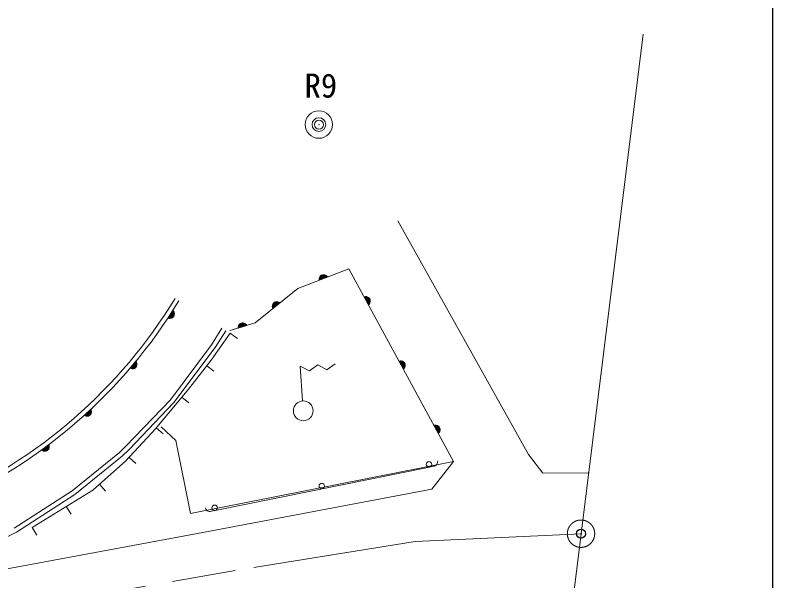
# Model space of a CAD drawing. Units: millimetres, scale not verified. Extents: x 40000 to 680000, y 20000 to 380000.
# Drawn here: x 537448 to 579000, y 287416 to 318418 of the extents above; entities that cross this region are included whole.
import ezdxf
from ezdxf.enums import TextEntityAlignment as Align

# ---------------------------------------------------------------- set-up
doc = ezdxf.new("R2010")
doc.units = ezdxf.units.MM
doc.header["$LTSCALE"] = 1000
doc.header["$PDMODE"] = 32
doc.header["$PDSIZE"] = 500
doc.linetypes.add('CHAIN', pattern=[18.5, 12, -1.5, 3.5, -1.5])
for name, color, linetype, lineweight in [('M-BGD', 7, 'Continuous', 13), ('M-BMK', 2, 'CHAIN', 13), ('M-BMK-OTRS', 5, 'Continuous', 13), ('M-BMK-SRVR', 3, 'Continuous', 13), ('M-STR-STRC', 7, 'Continuous', 13), ('M-TTL-BAND', 7, 'Continuous', 25)]:
    doc.layers.add(name, color=color, linetype=linetype, lineweight=lineweight)
doc.layers.add('M-OTRS', color=6, linetype='Continuous')
doc.styles.add('ＭＳ ゴシック', font='')
doc.styles.get('ＭＳ ゴシック').set_extended_font_data('MS Gothic')

msp = doc.modelspace()

# ---------------------------------------------------------------- linework, layer by layer
at = {"layer": 'M-BGD'}
for p, q in [((565599, 294340), (558429, 307155)), ((552944, 303441), (555753, 304521)), ((554435, 304175), (554155, 304067)), ((554187, 304123), (554236, 304163)), ((554191, 304113), (554377, 304185)), ((554236, 304163), (554311, 304191)), ((554311, 304191), (554374, 304194)), ((554374, 304194), (554431, 304184)), ((554431, 304184), (554496, 304156)), ((555753, 304521), (561496, 293962)), ((554113, 303955), (554123, 304012)), ((554115, 303891), (554113, 303955)), ((554582, 304071), (554115, 303891)), ((554512, 304140), (554120, 303990)), ((554122, 303958), (554533, 304116)), ((554553, 304092), (554123, 303927)), ((554123, 304012), (554151, 304077)), ((554138, 304028), (554474, 304158)), ((554151, 304077), (554187, 304123)), ((554496, 304156), (554542, 304120)), ((554542, 304120), (554582, 304071)), ((550605, 301550), (552944, 303441)), ((556591, 302981), (556653, 302992)), ((556830, 302542), (556591, 302981)), ((556847, 302574), (556627, 302978)), ((556653, 302992), (556712, 302990)), ((556658, 302983), (556868, 302597)), ((556890, 302620), (556689, 302989)), ((556712, 302990), (556779, 302970)), ((556730, 302977), (556902, 302661)), ((556914, 302701), (556771, 302965)), ((556779, 302970), (556830, 302940)), ((556821, 302935), (556916, 302759)), ((556830, 302940), (556876, 302897)), ((551550, 302455), (551557, 302526)), ((551881, 302697), (551554, 302433)), ((551557, 302526), (551577, 302580)), ((551559, 302476), (551839, 302702)), ((551797, 302706), (551563, 302518)), ((551566, 302404), (551908, 302680)), ((551934, 302663), (551577, 302374)), ((551577, 302580), (551611, 302634)), ((551969, 302653), (551580, 302338)), ((551583, 302573), (551739, 302698)), ((551611, 302634), (551673, 302684)), ((551673, 302684), (551733, 302706)), ((551733, 302706), (551790, 302714)), ((551790, 302714), (551861, 302707)), ((551861, 302707), (551916, 302687)), ((551916, 302687), (551969, 302653)), ((556873, 302588), (556830, 302542)), ((556903, 302638), (556873, 302588)), ((556876, 302897), (556914, 302827)), ((556923, 302706), (556903, 302638)), ((556914, 302827), (556925, 302764)), ((556925, 302764), (556923, 302706)), ((545827, 301818), (546100, 302236)), ((545863, 301818), (546114, 302203)), ((546134, 302178), (545893, 301810)), ((545924, 301802), (546153, 302154)), ((546162, 302112), (545965, 301811)), ((546100, 302236), (546139, 302187)), ((546139, 302187), (546165, 302134)), ((546165, 302134), (546179, 302065)), ((551558, 302397), (551550, 302455)), ((551580, 302338), (551558, 302397)), ((545888, 301801), (545827, 301818)), ((545946, 301799), (545888, 301801)), ((546015, 301814), (545946, 301799)), ((546007, 301819), (546171, 302071)), ((546068, 301839), (546015, 301814)), ((546169, 302012), (546059, 301845)), ((546117, 301879), (546068, 301839)), ((546161, 301946), (546117, 301879)), ((546177, 302007), (546161, 301946)), ((546179, 302065), (546177, 302007)), ((548209, 300345), (548790, 301260)), ((549220, 301128), (550605, 301550)), ((550152, 301412), (549673, 301266)), ((549673, 301266), (549675, 301330)), ((549675, 301330), (549689, 301386)), ((550124, 301435), (549684, 301301)), ((550087, 301486), (549685, 301364)), ((549685, 301332), (550105, 301461)), ((549689, 301386), (549722, 301449)), ((549705, 301402), (550050, 301506)), ((549722, 301449), (549761, 301492)), ((550012, 301526), (549725, 301439)), ((549761, 301492), (549813, 301528)), ((549764, 301482), (549956, 301540)), ((549813, 301528), (549890, 301552)), ((549890, 301552), (549953, 301550)), ((549953, 301550), (550009, 301536)), ((550009, 301536), (550072, 301503)), ((550072, 301503), (550115, 301464)), ((550115, 301464), (550152, 301412)), ((549236, 300989), (548191, 299513)), ((548420, 300211), (549001, 301126)), ((549236, 300989), (549644, 300700)), ((545963, 297344), (548209, 300345)), ((546154, 297182), (548420, 300211)), ((543747, 299067), (544069, 299450)), ((543783, 299063), (544079, 299415)), ((544096, 299388), (543812, 299052)), ((543842, 299040), (544112, 299361)), ((544116, 299319), (543884, 299044)), ((543926, 299047), (544120, 299277)), ((544110, 299219), (543982, 299066)), ((544069, 299450), (544102, 299396)), ((544118, 299213), (544095, 299154)), ((544102, 299396), (544121, 299341)), ((544127, 299270), (544118, 299213)), ((544121, 299341), (544127, 299270)), ((548191, 299513), (546958, 297929)), ((547953, 299207), (548347, 298900)), ((553084, 299188), (553583, 298920)), ((553210, 297272), (553084, 299188)), ((553583, 298920), (554042, 299251)), ((554042, 299251), (554541, 298983)), ((554541, 298983), (555000, 299314)), ((558505, 299461), (558567, 299472)), ((558744, 299022), (558505, 299461)), ((558761, 299054), (558541, 299458)), ((558567, 299472), (558626, 299470)), ((558572, 299464), (558782, 299077)), ((558804, 299100), (558603, 299469)), ((558626, 299470), (558693, 299450)), ((558644, 299457), (558816, 299141)), ((558828, 299182), (558685, 299445)), ((558693, 299450), (558744, 299420)), ((558735, 299415), (558831, 299240)), ((558744, 299420), (558790, 299377)), ((558790, 299377), (558828, 299307)), ((558837, 299186), (558817, 299118)), ((558828, 299307), (558839, 299245)), ((558839, 299245), (558837, 299186)), ((543806, 299044), (543747, 299067)), ((543864, 299035), (543806, 299044)), ((543934, 299041), (543864, 299035)), ((543989, 299060), (543934, 299041)), ((544043, 299093), (543989, 299060)), ((544095, 299154), (544043, 299093)), ((558787, 299068), (558744, 299022)), ((558817, 299118), (558787, 299068)), ((546958, 297929), (545143, 295752)), ((543522, 294788), (545963, 297344)), ((543698, 294609), (546154, 297182)), ((546589, 297487), (546973, 297166)), ((541230, 296484), (541598, 296822)), ((541265, 296475), (541604, 296786)), ((541617, 296758), (541293, 296460)), ((541321, 296444), (541630, 296729)), ((541628, 296686), (541363, 296443)), ((541598, 296822), (541624, 296764)), ((541624, 296764), (541636, 296707)), ((541636, 296707), (541633, 296637)), ((541286, 296453), (541230, 296484)), ((541341, 296437), (541286, 296453)), ((541412, 296434), (541341, 296437)), ((541405, 296441), (541626, 296644)), ((541469, 296445), (541412, 296434)), ((541610, 296588), (541462, 296453)), ((541527, 296471), (541469, 296445)), ((541586, 296525), (541527, 296471)), ((541616, 296581), (541586, 296525)), ((541633, 296637), (541616, 296581)), ((546257, 295111), (545448, 295865)), ((560419, 295942), (560482, 295953)), ((560658, 295502), (560419, 295942)), ((560675, 295534), (560455, 295938)), ((560482, 295953), (560540, 295950)), ((560486, 295944), (560697, 295557)), ((560718, 295580), (560517, 295949)), ((560540, 295950), (560608, 295930)), ((560558, 295937), (560730, 295621)), ((560742, 295662), (560599, 295925)), ((560608, 295930), (560658, 295901)), ((560649, 295896), (560745, 295720)), ((560658, 295901), (560704, 295857)), ((560704, 295857), (560742, 295787)), ((545143, 295752), (543505, 293974)), ((545183, 295800), (545567, 295480)), ((560701, 295549), (560658, 295502)), ((560731, 295599), (560701, 295549)), ((560751, 295667), (560731, 295599)), ((560742, 295787), (560753, 295725)), ((560753, 295725), (560751, 295667)), ((547070, 291112), (546257, 295111)), ((538891, 294586), (539293, 294883)), ((538925, 294574), (539295, 294847)), ((539305, 294817), (538951, 294556)), ((538977, 294537), (539314, 294787)), ((539308, 294745), (539019, 294531)), ((539061, 294525), (539302, 294703)), ((539280, 294650), (539119, 294531)), ((539286, 294641), (539249, 294590)), ((539308, 294695), (539286, 294641)), ((539293, 294883), (539313, 294823)), ((539318, 294765), (539308, 294695)), ((539313, 294823), (539318, 294765)), ((543164, 294458), (543522, 294788)), ((543333, 294274), (543698, 294609)), ((538943, 294550), (538891, 294586)), ((538997, 294527), (538943, 294550)), ((539067, 294517), (538997, 294527)), ((539125, 294522), (539067, 294517)), ((539185, 294542), (539125, 294522)), ((539249, 294590), (539185, 294542)), ((540579, 292346), (543164, 294458)), ((540726, 292143), (543333, 294274)), ((566385, 293315), (565599, 294340)), ((543505, 293974), (541702, 292384)), ((543697, 294183), (544065, 293844)), ((561496, 293962), (547070, 291112)), ((561496, 293962), (560293, 292437)), ((568874, 293334), (566385, 293315)), ((568895, 293333), (568874, 293334)), ((542071, 292709), (542402, 292334)), ((537392, 290308), (540579, 292346)), ((537515, 290089), (540726, 292143)), ((541702, 292384), (538378, 290345)), ((560293, 292437), (547449, 290019)), ((540250, 291493), (540511, 291067)), ((534720, 288709), (537515, 290089)), ((538378, 290345), (538639, 289919)), ((547449, 290019), (534089, 287525))]:
    msp.add_line(p, q, dxfattribs=at)
msp.add_circle((553245, 296733), 540, dxfattribs=at)
for radius in [28061, 28311]:
    msp.add_arc((522249, 317489), radius, 293.4758, 328.6543, dxfattribs=at)
at = {"layer": 'M-BMK'}
for p, q in [((559377, 289563), (568480, 290000)), ((550543, 288153), (559377, 289563)), ((532770, 285055), (550543, 288153))]:
    msp.add_line(p, q, dxfattribs=at)
msp.add_circle((568480, 290000), 750, dxfattribs=at)
at = {"layer": 'M-BMK-OTRS'}
for p, q in [((568480, 290000), (571890, 317383)), ((565002, 262074), (568480, 290000))]:
    msp.add_line(p, q, dxfattribs=at)
at = {"layer": 'M-BMK-SRVR'}
for radius in [750, 375]:
    msp.add_circle((554107, 312420), radius, dxfattribs=at)
msp.add_point((554107, 312420), dxfattribs=at)
at = {"layer": 'M-OTRS'}
msp.add_point((568480, 290000), dxfattribs=at)
at = {"layer": 'M-STR-STRC'}
for p, q in [((560555, 293781), (560512, 293742)), ((560594, 293840), (560555, 293781)), ((560613, 293895), (560594, 293840)), ((560613, 293997), (560621, 293958)), ((560621, 293958), (560613, 293895)), ((560173, 293653), (548416, 291273)), ((560369, 293693), (560173, 293653)), ((560447, 293708), (560369, 293693)), ((560512, 293742), (560447, 293708)), ((547882, 291389), (547876, 291419)), ((547902, 291342), (547882, 291389)), ((547943, 291289), (547902, 291342)), ((547981, 291256), (547943, 291289)), ((548026, 291235), (547981, 291256)), ((548091, 291217), (548026, 291235)), ((548142, 291217), (548091, 291217)), ((548220, 291233), (548142, 291217)), ((548416, 291273), (548220, 291233))]:
    msp.add_line(p, q, dxfattribs=at)
for centre in [(560143, 293800), (554265, 292610), (548386, 291420)]:
    msp.add_circle(centre, 150, dxfattribs=at)
at = {"layer": 'M-TTL-BAND'}
msp.add_line((579000, 20000), (579000, 370000), dxfattribs=at)

# ---------------------------------------------------------------- texts
at = {"layer": 'M-BMK-SRVR', "style": 'ＭＳ ゴシック'}
msp.add_text('R9', height=1320, dxfattribs=at).set_placement((553314, 313504), align=Align.BOTTOM_LEFT)

doc.saveas('drawing.dxf')
